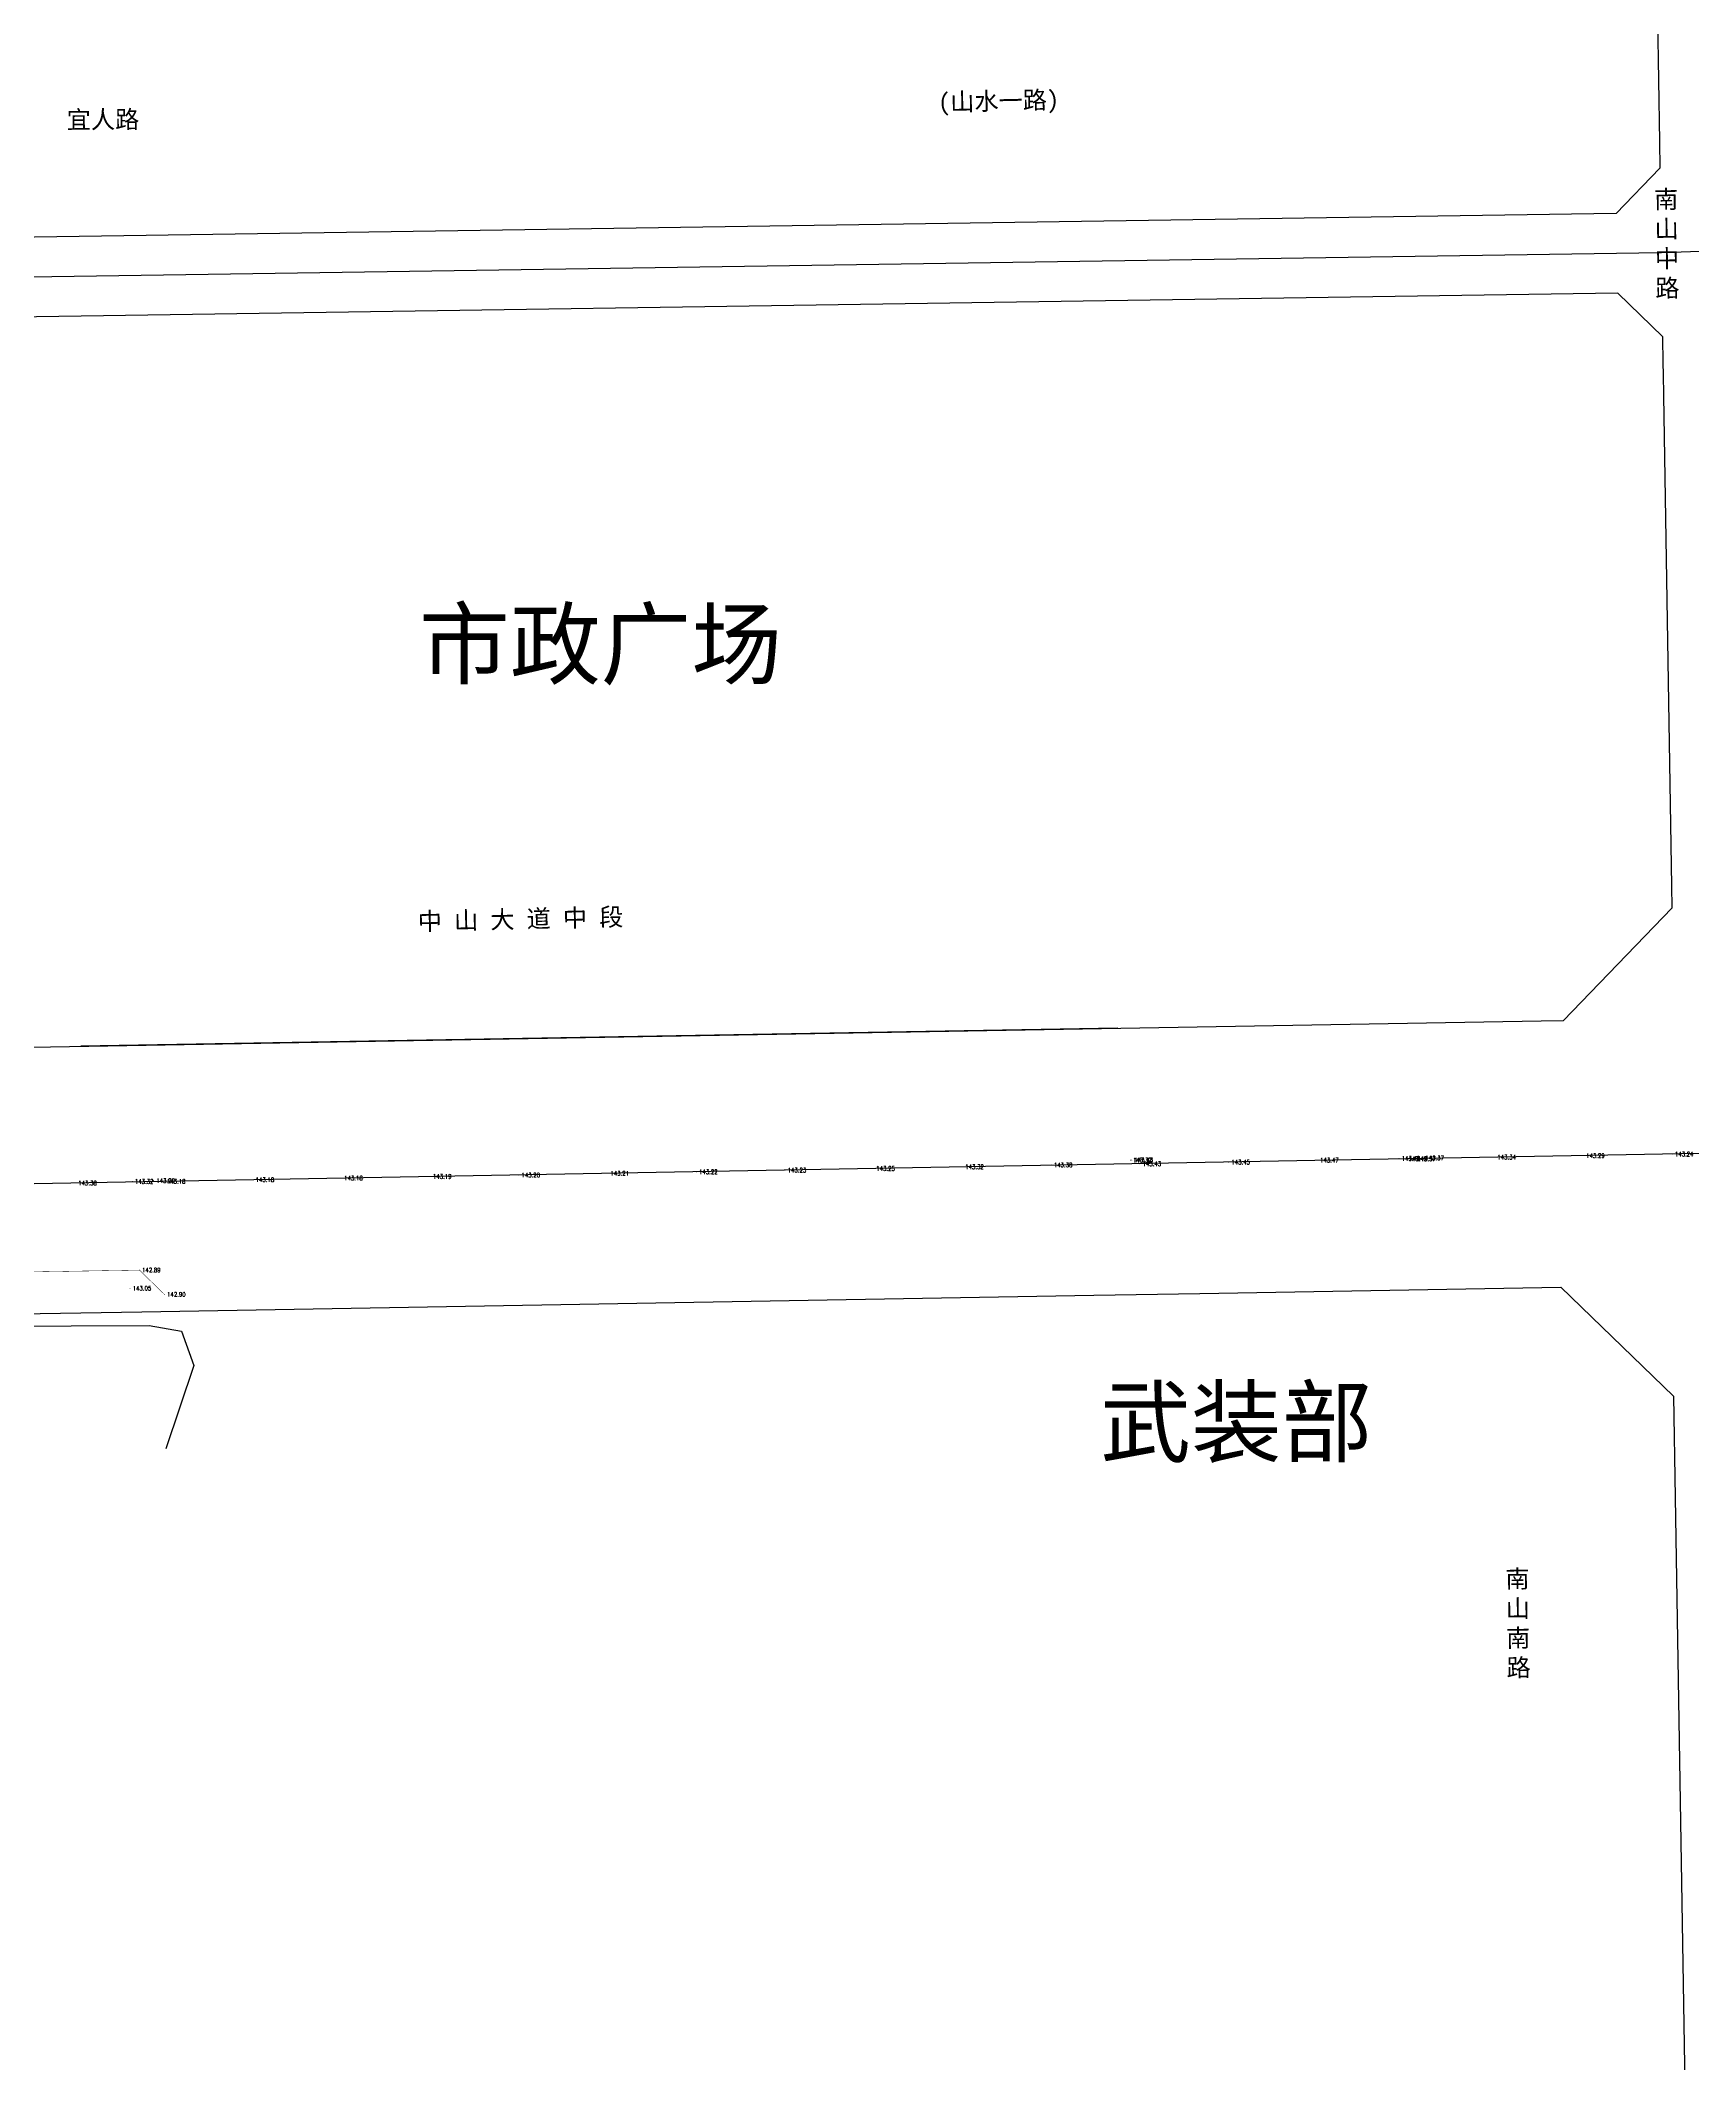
# Model space of a CAD drawing. Extents: x 529262 to 576451, y 2694391 to 2717535.
# Drawn here: x 563997.5 to 564370, y 2709437.5 to 2709893.4 of the extents above; entities that cross this region are included whole.
import ezdxf
from ezdxf.enums import TextEntityAlignment as Align
from ezdxf.xclip import XClip

# ---------------------------------------------------------------- set-up
doc = ezdxf.new("R2010")
doc.units = 0
doc.header["$XCLIPFRAME"] = 0
for name, color, linetype in [('DLSS', 4, 'Continuous'), ('GCD', 8, 'Continuous'), ('PP-COM', 7, 'Continuous'), ('RD-中线', 40, 'Continuous'), ('RD-红线', 7, 'Continuous'), ('RD-路名', 7, 'Continuous'), ('ZBTZ', 8, 'Continuous'), ('地块名称', 1, 'Continuous')]:
    doc.layers.add(name, color=color, linetype=linetype)
doc.styles.add('HZ', font='rs.shx', dxfattribs={"width": 0.8, "bigfont": 'hztxt.shx'})
doc.styles.get("Standard").update_dxf_attribs({"font": '', "height": 2.5, "bigfont": 'smfs.shx'})
doc.styles.add('黑体', font='simhei.ttf')
doc.styles.get('Standard').set_extended_font_data('FangSong_GB2312')
doc.linetypes.add('1161', pattern='A,0,[149,AAA.SHX,S=0.15,R=0,X=0,Y=0],-1.6', length=1.6)

# ---------------------------------------------------------------- blocks, each defined once
blk = doc.blocks.new('A$C19FD0107')
at = {"layer": 'RD-中线', "color": 8, "linetype": 'Continuous'}
for points in [[(-5280.17, 15276.46), (-7574.88, 15234.77, -0.04855), (-7632.83, 15239.35), (-9762.37, 15617.81)], [(-6142.76, 15464.03), (-6599.13, 15456.2, 0.004476), (-6601.28, 15456.14), (-6632.72, 15455.04, -0.005032), (-6635.13, 15454.98), (-7129.07, 15447.59)]]:
    blk.add_lwpolyline(points, format="xyb", dxfattribs=at)
at = {"layer": 'RD-红线', "color": 8, "linetype": 'Continuous', "flags": 128}
for points in [[(-6637.61, 15609.48), (-6637.52, 15604.48), (-6635.47, 15480), (-6635.38, 15473.99)], [(-6632.63, 15307.31), (-6632.71, 15312.3), (-6634.53, 15422.71), (-6634.61, 15427.71), (-6634.65, 15430), (-6634.75, 15435.99)], [(-6657.19, 15281.9), (-6662.19, 15281.81), (-7088.74, 15274.4), (-7089.12, 15274.39)], [(-6991.36, 15276.22), (-6757.63, 15280.28)], [(-7092.7, 15214.32), (-7092.24, 15214.33), (-7000.57, 15215.92), (-6977.65, 15216.32), (-6762.99, 15220.05), (-6739.1, 15220.47), (-6657.75, 15221.88)], [(-6632.32, 15197.3), (-6628.86, 14987.21)]]:
    blk.add_lwpolyline(points, dxfattribs=at)
at = {"layer": 'RD-红线', "color": 8, "linetype": 'Continuous'}
for points in [[(-6645.23, 15463.83), (-6635.38, 15473.99, 0.414657)], [(-6634.75, 15435.99), (-6644.9, 15445.83, 0.413771)], [(-6657.19, 15281.9), (-6632.63, 15307.31, 0.413945)], [(-6632.32, 15197.3), (-6657.75, 15221.88, 0.414483)]]:
    blk.add_lwpolyline(points, format="xyb", dxfattribs=at)
at = {"layer": 'RD-红线', "color": 8, "flags": 128}
for points in [[(-6645.23, 15463.83), (-7102.26, 15457), (-7107.25, 15456.92)], [(-6644.9, 15445.83), (-7106.9, 15438.92)]]:
    blk.add_lwpolyline(points, dxfattribs=at)
blk = doc.blocks.new('GC200')
at = {"linetype": 'Continuous', "const_width": 0.2, "flags": 128}
blk.add_lwpolyline([(-0.1, 0, 1), (0.1, 0, 1)], format="xyb", close=True, dxfattribs=at)

msp = doc.modelspace()

# ---------------------------------------------------------------- linework, layer by layer
at = {"layer": 'DLSS', "linetype": 'Continuous', "const_width": 0.1, "flags": 128}
for points in [[(564019.825, 2709616.319), (563904.547, 2709614.374), (563898.549, 2709611.541), (563896.905, 2709610.162), (563892.668, 2709605.17), (563887.296, 2709597.956), (563881.626, 2709589.822), (563880.631, 2709587.344)], [(564025.459, 2709610.841), (564019.825, 2709616.319)]]:
    msp.add_lwpolyline(points, dxfattribs=at)
at = {"layer": 'ZBTZ', "linetype": '1161', "flags": 128}
msp.add_lwpolyline([(563890.254, 2709559.451), (563890.527, 2709580.719), (563909.017, 2709599.928), (563969.159, 2709600.149), (563969.132, 2709603.575), (564022.023, 2709603.861), (564029.302, 2709602.551), (564032.069, 2709594.838), (564025.808, 2709576.066)], dxfattribs=at)

# ---------------------------------------------------------------- block references
at = {"layer": 'GCD', "linetype": 'Continuous'}
ref = msp.add_blockref('GC200', (564225.365, 2709640.014, 143.38), dxfattribs=dict(at, xscale=0.5, yscale=0.5, zscale=0.5))
ref.add_attrib('height', '143.38', dxfattribs={"linetype": 'Continuous', "height": 1, "style": 'HZ', "width": 0.8}).set_placement((564225.965, 2709640.014, 143.38), align=Align.MIDDLE_LEFT)
ref = msp.add_blockref('GC200', (564243.216, 2709641.078, 143.322), dxfattribs=dict(at, xscale=0.5, yscale=0.5, zscale=0.5))
ref.add_attrib('height', '143.32', dxfattribs={"linetype": 'Continuous', "height": 1, "style": 'HZ', "width": 0.8}).set_placement((564243.816, 2709641.078, 143.322), align=Align.MIDDLE_LEFT)
ref = msp.add_blockref('GC200', (564243.537, 2709641.111, 143.433), dxfattribs=dict(at, xscale=0.5, yscale=0.5, zscale=0.5))
ref.add_attrib('height', '143.43', dxfattribs={"linetype": 'Continuous', "height": 1, "style": 'HZ', "width": 0.8}).set_placement((564244.137, 2709641.111, 143.433), align=Align.MIDDLE_LEFT)
ref = msp.add_blockref('GC200', (564245.364, 2709640.274, 143.432), dxfattribs=dict(at, xscale=0.5, yscale=0.5, zscale=0.5))
ref.add_attrib('height', '143.43', dxfattribs={"linetype": 'Continuous', "height": 1, "style": 'HZ', "width": 0.8}).set_placement((564245.964, 2709640.274, 143.432), align=Align.MIDDLE_LEFT)
ref = msp.add_blockref('GC200', (564265.392, 2709640.648, 143.45), dxfattribs=dict(at, xscale=0.5, yscale=0.5, zscale=0.5))
ref.add_attrib('height', '143.45', dxfattribs={"linetype": 'Continuous', "height": 1, "style": 'HZ', "width": 0.8}).set_placement((564265.992, 2709640.648, 143.45), align=Align.MIDDLE_LEFT)
ref = msp.add_blockref('GC200', (564285.394, 2709641.094, 143.47), dxfattribs=dict(at, xscale=0.5, yscale=0.5, zscale=0.5))
ref.add_attrib('height', '143.47', dxfattribs={"linetype": 'Continuous', "height": 1, "style": 'HZ', "width": 0.8}).set_placement((564285.994, 2709641.094, 143.47), align=Align.MIDDLE_LEFT)
ref = msp.add_blockref('GC200', (564303.796, 2709641.474, 143.475), dxfattribs=dict(at, xscale=0.5, yscale=0.5, zscale=0.5))
ref.add_attrib('height', '143.48', dxfattribs={"linetype": 'Continuous', "height": 1, "style": 'HZ', "width": 0.8}).set_placement((564304.396, 2709641.474, 143.475), align=Align.MIDDLE_LEFT)
ref = msp.add_blockref('GC200', (564305.337, 2709641.386, 143.493), dxfattribs=dict(at, xscale=0.5, yscale=0.5, zscale=0.5))
ref.add_attrib('height', '143.49', dxfattribs={"linetype": 'Continuous', "height": 1, "style": 'HZ', "width": 0.8}).set_placement((564305.937, 2709641.386, 143.493), align=Align.MIDDLE_LEFT)
ref = msp.add_blockref('GC200', (564307.282, 2709641.394, 143.365), dxfattribs=dict(at, xscale=0.5, yscale=0.5, zscale=0.5))
ref.add_attrib('height', '143.37', dxfattribs={"linetype": 'Continuous', "height": 1, "style": 'HZ', "width": 0.8}).set_placement((564307.882, 2709641.394, 143.365), align=Align.MIDDLE_LEFT)
ref = msp.add_blockref('GC200', (564309.139, 2709641.598, 143.368), dxfattribs=dict(at, xscale=0.5, yscale=0.5, zscale=0.5))
ref.add_attrib('height', '143.37', dxfattribs={"linetype": 'Continuous', "height": 1, "style": 'HZ', "width": 0.8}).set_placement((564309.739, 2709641.598, 143.368), align=Align.MIDDLE_LEFT)
ref = msp.add_blockref('GC200', (564325.354, 2709641.758, 143.339), dxfattribs=dict(at, xscale=0.5, yscale=0.5, zscale=0.5))
ref.add_attrib('height', '143.34', dxfattribs={"linetype": 'Continuous', "height": 1, "style": 'HZ', "width": 0.8}).set_placement((564325.954, 2709641.758, 143.339), align=Align.MIDDLE_LEFT)
ref = msp.add_blockref('GC200', (564345.367, 2709642.104, 143.29), dxfattribs=dict(at, xscale=0.5, yscale=0.5, zscale=0.5))
ref.add_attrib('height', '143.29', dxfattribs={"linetype": 'Continuous', "height": 1, "style": 'HZ', "width": 0.8}).set_placement((564345.967, 2709642.104, 143.29), align=Align.MIDDLE_LEFT)
ref = msp.add_blockref('GC200', (564345.367, 2709642.104, 143.29), dxfattribs=dict(at, xscale=0.5, yscale=0.5, zscale=0.5))
ref.add_attrib('height', '143.29', dxfattribs={"linetype": 'Continuous', "height": 1, "style": 'HZ', "width": 0.8}).set_placement((564345.967, 2709642.104, 143.29), align=Align.MIDDLE_LEFT)
ref = msp.add_blockref('GC200', (564365.382, 2709642.451, 143.24), dxfattribs=dict(at, xscale=0.5, yscale=0.5, zscale=0.5))
ref.add_attrib('height', '143.24', dxfattribs={"linetype": 'Continuous', "height": 1, "style": 'HZ', "width": 0.8}).set_placement((564365.982, 2709642.451, 143.24), align=Align.MIDDLE_LEFT)
ref = msp.add_blockref('GC200', (564005.418, 2709635.935, 143.38), dxfattribs=dict(at, xscale=0.5, yscale=0.5, zscale=0.5))
ref.add_attrib('height', '143.38', dxfattribs={"linetype": 'Continuous', "height": 1, "style": 'HZ', "width": 0.8}).set_placement((564006.018, 2709635.935, 143.38), align=Align.MIDDLE_LEFT)
ref = msp.add_blockref('GC200', (564018.198, 2709636.285, 143.316), dxfattribs=dict(at, xscale=0.5, yscale=0.5, zscale=0.5))
ref.add_attrib('height', '143.32', dxfattribs={"linetype": 'Continuous', "height": 1, "style": 'HZ', "width": 0.8}).set_placement((564018.798, 2709636.285, 143.316), align=Align.MIDDLE_LEFT)
ref = msp.add_blockref('GC200', (564023.032, 2709636.463, 143.287), dxfattribs=dict(at, xscale=0.5, yscale=0.5, zscale=0.5))
ref.add_attrib('height', '143.29', dxfattribs={"linetype": 'Continuous', "height": 1, "style": 'HZ', "width": 0.8}).set_placement((564023.632, 2709636.463, 143.287), align=Align.MIDDLE_LEFT)
ref = msp.add_blockref('GC200', (564025.412, 2709636.315, 143.18), dxfattribs=dict(at, xscale=0.5, yscale=0.5, zscale=0.5))
ref.add_attrib('height', '143.18', dxfattribs={"linetype": 'Continuous', "height": 1, "style": 'HZ', "width": 0.8}).set_placement((564026.012, 2709636.315, 143.18), align=Align.MIDDLE_LEFT)
ref = msp.add_blockref('GC200', (564045.415, 2709636.68, 143.18), dxfattribs=dict(at, xscale=0.5, yscale=0.5, zscale=0.5))
ref.add_attrib('height', '143.18', dxfattribs={"linetype": 'Continuous', "height": 1, "style": 'HZ', "width": 0.8}).set_placement((564046.015, 2709636.68, 143.18), align=Align.MIDDLE_LEFT)
ref = msp.add_blockref('GC200', (564065.372, 2709637.052, 143.18), dxfattribs=dict(at, xscale=0.5, yscale=0.5, zscale=0.5))
ref.add_attrib('height', '143.18', dxfattribs={"linetype": 'Continuous', "height": 1, "style": 'HZ', "width": 0.8}).set_placement((564065.972, 2709637.052, 143.18), align=Align.MIDDLE_LEFT)
ref = msp.add_blockref('GC200', (564085.397, 2709637.406, 143.19), dxfattribs=dict(at, xscale=0.5, yscale=0.5, zscale=0.5))
ref.add_attrib('height', '143.19', dxfattribs={"linetype": 'Continuous', "height": 1, "style": 'HZ', "width": 0.8}).set_placement((564085.997, 2709637.406, 143.19), align=Align.MIDDLE_LEFT)
ref = msp.add_blockref('GC200', (564105.347, 2709637.722, 143.2), dxfattribs=dict(at, xscale=0.5, yscale=0.5, zscale=0.5))
ref.add_attrib('height', '143.20', dxfattribs={"linetype": 'Continuous', "height": 1, "style": 'HZ', "width": 0.8}).set_placement((564105.947, 2709637.722, 143.2), align=Align.MIDDLE_LEFT)
ref = msp.add_blockref('GC200', (564125.409, 2709638.129, 143.211), dxfattribs=dict(at, xscale=0.5, yscale=0.5, zscale=0.5))
ref.add_attrib('height', '143.21', dxfattribs={"linetype": 'Continuous', "height": 1, "style": 'HZ', "width": 0.8}).set_placement((564126.009, 2709638.129, 143.211), align=Align.MIDDLE_LEFT)
ref = msp.add_blockref('GC200', (564145.389, 2709638.462, 143.22), dxfattribs=dict(at, xscale=0.5, yscale=0.5, zscale=0.5))
ref.add_attrib('height', '143.22', dxfattribs={"linetype": 'Continuous', "height": 1, "style": 'HZ', "width": 0.8}).set_placement((564145.989, 2709638.462, 143.22), align=Align.MIDDLE_LEFT)
ref = msp.add_blockref('GC200', (564165.366, 2709638.838, 143.23), dxfattribs=dict(at, xscale=0.5, yscale=0.5, zscale=0.5))
ref.add_attrib('height', '143.23', dxfattribs={"linetype": 'Continuous', "height": 1, "style": 'HZ', "width": 0.8}).set_placement((564165.966, 2709638.838, 143.23), align=Align.MIDDLE_LEFT)
ref = msp.add_blockref('GC200', (564185.346, 2709639.21, 143.253), dxfattribs=dict(at, xscale=0.5, yscale=0.5, zscale=0.5))
ref.add_attrib('height', '143.25', dxfattribs={"linetype": 'Continuous', "height": 1, "style": 'HZ', "width": 0.8}).set_placement((564185.946, 2709639.21, 143.253), align=Align.MIDDLE_LEFT)
ref = msp.add_blockref('GC200', (564205.386, 2709639.58, 143.32), dxfattribs=dict(at, xscale=0.5, yscale=0.5, zscale=0.5))
ref.add_attrib('height', '143.32', dxfattribs={"linetype": 'Continuous', "height": 1, "style": 'HZ', "width": 0.8}).set_placement((564205.986, 2709639.58, 143.32), align=Align.MIDDLE_LEFT)
ref = msp.add_blockref('GC200', (564019.821, 2709616.322, 142.893), dxfattribs=dict(at, xscale=0.5, yscale=0.5, zscale=0.5))
ref.add_attrib('height', '142.89', dxfattribs={"linetype": 'Continuous', "height": 1, "style": 'HZ', "width": 0.8}).set_placement((564020.421, 2709616.322, 142.893), align=Align.MIDDLE_LEFT)
ref = msp.add_blockref('GC200', (564017.699, 2709612.224, 143.05), dxfattribs=dict(at, xscale=0.5, yscale=0.5, zscale=0.5))
ref.add_attrib('height', '143.05', dxfattribs={"linetype": 'Continuous', "height": 1, "style": 'HZ', "width": 0.8}).set_placement((564018.299, 2709612.224, 143.05), align=Align.MIDDLE_LEFT)
ref = msp.add_blockref('GC200', (564025.455, 2709610.844, 142.898), dxfattribs=dict(at, xscale=0.5, yscale=0.5, zscale=0.5))
ref.add_attrib('height', '142.90', dxfattribs={"linetype": 'Continuous', "height": 1, "style": 'HZ', "width": 0.8}).set_placement((564026.055, 2709610.844, 142.898), align=Align.MIDDLE_LEFT)
at = {"layer": 'PP-COM'}
ref = msp.add_blockref('A$C19FD0107', (570997.993, 2694390.603), dxfattribs=at)
XClip(ref).set_block_clipping_path([(-9366.4383134884, 14428.6043910822), (-3328.4480743363, 17452.7484863754)])

# ---------------------------------------------------------------- texts
at = {"layer": 'RD-路名', "color": 7, "style": '黑体'}
for s, rotation, p in [('(山水一路)', 1.30936, (564213.509, 2709879.555)), ('   宜人路', 0.38445, (564007.529, 2709875.658)), ('  中 山 大 道 中 段', 1.30936, (564103.016, 2709695.44))]:
    msp.add_text(s, height=4, rotation=rotation, dxfattribs=at).set_placement(p, align=Align.MIDDLE)
at = {"layer": 'RD-路名', "color": 7, "linetype": 'Continuous', "char_height": 4, "width": 50.99419, "attachment_point": 1, "rotation": 0.78996, "style": '黑体'}
for s, insert in [('南\\P山\\P中\\P路', (564361.255, 2709859.576)), ('南\\P山\\P南\\P路', (564327.72, 2709548.723))]:
    msp.add_mtext(s, dxfattribs=dict(at, insert=insert))
at = {"layer": '地块名称', "color": 1}
for s, p in [('市政广场', (564082.879, 2709749.88)), ('武装部', (564236.41, 2709574.581))]:
    msp.add_text(s, height=15, dxfattribs=at).set_placement(p)

doc.saveas('drawing.dxf')
